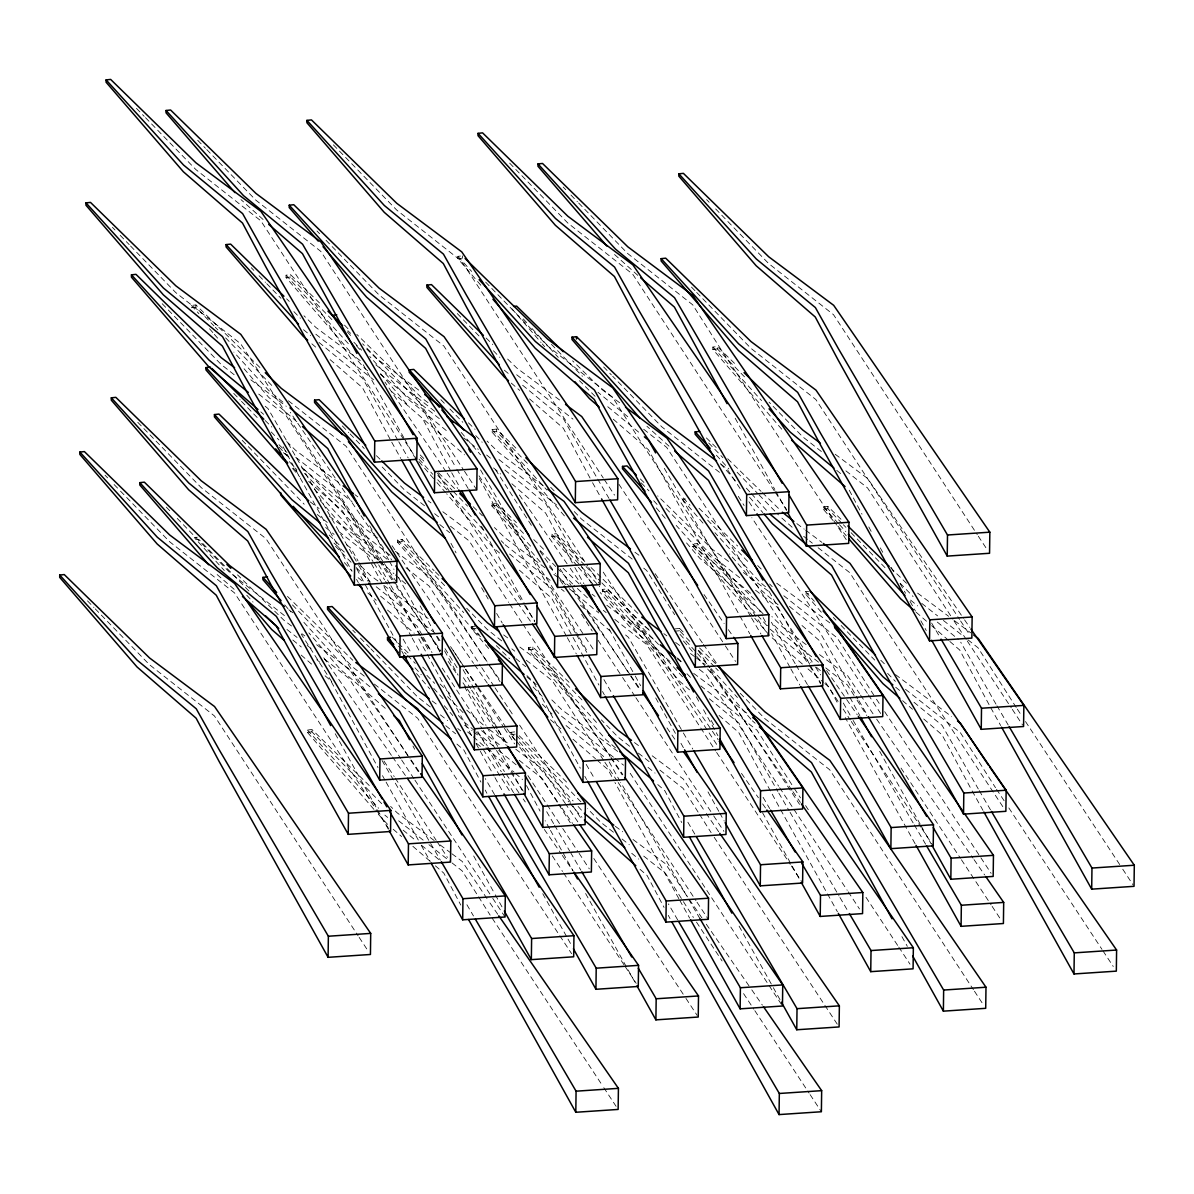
<?xml version="1.0" encoding="UTF-8"?>
<svg xmlns="http://www.w3.org/2000/svg" width="1194" height="1194" viewBox="0 0 1194 1194"><rect width="100%" height="100%" fill="white"/><g stroke="black" fill="none" stroke-linecap="round" stroke-linejoin="round"><path stroke-width="0.75" stroke-dasharray="5 3.75" d="M259.934 367.498L195.935 304.948L191.413 305.425L191.383 307.753L195.906 307.261L213.995 325.902M195.906 307.261L195.935 304.948M367.603 370.752L363.394 367.095L286.038 277.501L286.067 275.187L290.605 274.695L319.932 303.366M331.902 319.604L290.575 277.023L290.605 274.695M373.871 809.323L307.41 732.325L307.44 730.012L311.962 729.519L371.946 788.159M381.692 803.696L311.933 731.847L311.962 729.519M480.51 636.656L474.884 631.775L397.542 542.18L397.572 539.867L402.094 539.375L434.094 570.657M444.69 585.612L402.065 541.703L402.094 539.375M480.839 285.262L457.884 258.665L457.914 256.337L460.929 256.023M462.436 255.859L462.406 258.173L457.884 258.665M488.644 648.491L471.734 628.895L471.764 626.581L476.287 626.089M564.404 515.883L491.898 431.9L491.928 429.571L496.45 429.094L517.778 449.929M540.21 561.911L491.868 505.913L491.898 503.584L496.42 503.107L516.42 522.644M527.42 463.347L496.42 431.407L496.45 429.094M523.509 533.375L496.391 505.42L496.42 503.107M515.495 740.235L510.659 734.638L510.689 732.325L515.211 731.832M615.552 747.951L605.701 739.414L528.36 649.82L528.39 647.506L532.912 647.029L571.568 684.804M581.971 699.908L532.882 649.342L532.912 647.029M577.209 565.896L551.822 536.494L551.852 534.181L556.374 533.688L585.702 562.359M584.776 565.284L556.344 536.016L556.374 533.688M689.535 689.848L679.684 681.311L602.343 591.717L602.373 589.403L606.895 588.911L649.566 630.611M658.536 644.462L606.865 591.239L606.895 588.911M689.833 641.372L679.505 630.731L679.535 628.402L675.013 628.895M702.982 523.121L682.446 499.316L682.475 497.002L689.968 505.226M753.101 616.388L692.684 546.389L692.714 544.076L697.236 543.598L757.22 602.224M763.085 613.776L697.206 545.912L697.236 543.598M781.727 429.183L712.848 349.394L712.878 347.066L717.4 346.588L736.056 364.827M744.504 376.841L717.37 348.902L717.4 346.588M821.308 612.223L805.592 594.03L805.622 591.702L808.636 591.388M832.964 520.42L823.293 509.211L823.323 506.898L827.845 506.405L842.516 520.748M842.024 523.36L827.815 508.734L827.845 506.405M286.038 277.501L290.575 277.023M712.848 349.394L717.37 348.902M491.898 431.9L496.42 431.407M197.338 537.225L194.323 537.554L224.293 570.493M491.868 505.913L496.391 505.42M195.801 539.718L198.816 539.389L249.203 591.284M682.446 499.316L685.46 498.988M397.542 542.18L402.065 541.703M551.822 536.494L556.344 536.016M823.293 509.211L827.815 508.734M692.684 546.389L697.206 545.912M602.343 591.717L606.865 591.239M471.734 628.895L476.257 628.417M805.592 594.03L808.607 593.702M674.983 631.208L679.505 630.731M528.36 649.82L532.882 649.342M307.41 732.325L311.933 731.847M510.659 734.638L515.181 734.161M835.203 454.257L867.695 478.54L963.513 618.358M917.604 593.119L948.603 616.298M954.513 620.716L970.752 632.85M720.922 464.227L726.833 468.645L741.877 491.197M796.831 523.614L804.219 529.136M805.696 530.24L821.935 542.389M619.626 402.736L601.895 389.498L572.568 360.827M559.598 400.005L516.763 367.991L507.435 358.872M776.742 583.209L829.905 622.955M895.47 674.61L951.588 716.564M728.594 561.464L712.355 549.315L657.7 495.898M743.355 572.493L769.936 592.358M806.174 644.641L782.548 626.984L771.891 616.567M819.472 654.581L847.531 675.55L859.561 693.595M418.736 390.11L375.916 358.096L365.245 347.663M634.924 552.225L639.357 555.523M543.374 485.913L499.062 452.81L487.077 441.079M428.019 402.647L422.109 398.244L356.797 334.395M360.26 360.618L315.947 327.499L303.963 315.783M663.849 633.641L666.804 635.85M675.655 642.476L680.087 645.79M690.431 653.521L694.863 656.819M696.341 657.924L705.191 664.551M592.075 594.224L595.03 596.433M606.836 605.268L646.715 635.074L718.191 739.758M693.699 673.401L748.339 714.251M544.986 567.762L505.122 537.957L494.45 527.539M553.852 574.389L558.27 577.702M559.747 578.806L570.09 586.523M428.034 500.704L430.989 502.913M442.81 511.748L469.391 531.614L516.509 601.194M250.83 379.826L286.276 406.318M338.648 482.51L295.828 450.496L285.157 440.064M354.887 494.644L357.842 496.853M377.543 538.001L364.26 528.061L301.604 466.824M395.274 551.24L429.228 576.627L490.122 666.058M503.659 634.909L508.092 638.223M519.897 647.058L552.389 671.341L610.104 756.19M634.477 742.564L640.372 746.966M652.193 755.802L683.207 778.981L705.266 812.054M310.201 501.883L319.067 508.51M329.395 516.241L369.274 546.046L378.304 559.568M617.716 751.429L561.598 709.49L549.613 697.759M377.901 580.985L370.513 575.463L359.857 565.046M383.811 585.403L428.109 618.507M483.286 724.937L466.705 710.087M489.182 729.355L509.868 744.802M515.763 749.22L542.345 769.085L565.404 803.666M615.298 826.263L622.671 831.785M633.014 839.516L665.506 863.799L687.565 896.873M432.183 700.968L438.079 705.385M464.66 725.251L472.048 730.773M473.525 731.877L482.391 738.504L487.406 746.011M288.739 609.716L294.634 614.134M291.545 625.984L284.172 620.462L237.502 574.851M301.888 633.716L304.843 635.909M316.649 644.745L349.141 669.028L410.035 758.459M434.198 840.516L397.274 812.92L390.617 806.398M440.108 844.934L450.437 852.65M451.914 853.755L462.257 861.486L487.316 899.067M821.382 451.526L802.622 436.72L769.04 402.124M845.919 470.869L867.56 487.943L952.931 619.238M921.738 603.373L937.603 615.895M943.379 620.447L962.14 635.238M967.916 639.79L978.02 647.76L1016.303 707.564M792.144 527.226L779.757 516.211M803.681 536.33L808.01 539.748M809.457 540.882L812.338 543.166M818.114 547.718L849.859 572.747L877.903 617.014L1002.811 806.651M719.489 472.346L661.774 426.825L612.686 376.259M627.79 416.721L597.94 392.244M643.656 429.243L666.745 447.452L808.428 664.252M516.674 374.737L572.956 419.124M905.485 689.326L960.319 732.579L995.527 787.712M783.771 595.761L837.158 637.865L875.441 697.669M739.683 577.687L712.266 556.061L665.759 508.166M755.548 590.209L777.204 607.268L814.457 665.521M818.532 662.177L782.458 633.73L772.13 623.089M825.755 667.879L847.397 684.938L856.098 698.684M632.178 559.061L581.672 519.226L572.642 509.913M643.73 568.165L646.611 570.448L674.655 614.701M498.973 459.556L556.702 505.077M375.826 364.842L436.437 412.646M439.332 418.646L422.019 404.99L362.603 343.782M463.869 437.989L478.301 449.362M315.858 334.245L373.588 379.782M648.82 629.522L641.611 623.835L601.567 582.582M699.326 669.356L706.549 675.043L778.607 786.145M700.788 685.878L757.071 730.265L793.309 786.965M587.418 597.791L573.896 585.254M603.298 610.313L606.179 612.597M614.835 619.417L646.581 644.462L715.579 750.892M505.017 544.703L551.195 581.12M561.299 589.09L564.195 591.373M424.527 505.734L404.318 489.794L379.782 464.511M434.631 513.689L438.959 517.106M450.496 526.211L469.257 541.016L508.569 602.373M288.381 400.781L346.111 446.302L487.779 663.103M234.188 374.737L221.203 364.498L161.787 303.291M258.725 394.08L286.142 415.706L379.707 559.449M295.739 457.242L352.006 501.629M501.749 640.894L487.331 629.522L466.66 608.224M511.853 648.864L514.748 651.148M526.285 660.252L552.255 680.729L603.851 760.742M390.139 555.3L364.17 534.808L303.455 472.272M406.02 567.807L429.109 586.03L480.704 666.028M629.686 746.265L618.134 737.161L601.343 719.863M638.342 753.101L651.327 763.339M659.983 770.16L683.072 788.368L698.55 812.801M317.201 514.465L327.29 522.435M338.842 531.539L369.14 555.434L373.021 561.538M613.462 757.205L561.508 716.236L555.061 709.579M614.91 758.339L623.567 765.175M376.2 586.761L435.362 633.417M613.432 832.218L600.433 821.979L587.523 808.666M622.089 839.039L629.298 844.74M643.73 856.113L665.371 873.187L693.415 917.44M481.615 730.683L501.808 746.608M519.136 760.265L542.225 778.473L557.688 802.89M430.303 706.923L417.318 696.669L370.812 648.775M440.407 714.878L447.631 720.579M457.735 728.534L460.615 730.818M476.481 743.34L482.257 747.892M364.274 676.132L352.723 667.028L292.023 604.477M374.379 684.087L417.661 718.236L445.72 762.488L571.627 953.693M284.411 615.567L229.576 572.314L175.324 516.435M286.963 629.492L297.067 637.447M307.171 645.417L312.932 649.969M324.484 659.073L349.021 678.416L400.602 758.429M398.632 820.8L423.169 840.143M428.944 844.695L450.586 861.769M452.033 862.904L462.123 870.874L477.6 895.291M836.725 470.376L842.352 475.003M910.589 600.104L917.619 605.895M937.32 622.089L958.439 639.447M595.09 396.318L579.478 380.707M607.761 406.736L638.73 432.198M895.694 687.237L901.321 691.863M913.992 702.281L942.141 725.43L978.274 788.936M504.331 370.185L509.957 374.826M522.629 385.244L563.449 418.796L596.761 477.496M765.503 586.732L759.877 582.105L714.937 532.688M789.428 606.403L818.994 630.716L857.949 699.057M750.578 593.179L699.908 551.509L676.192 525.435M770.115 629.178L810.935 662.745M816.562 667.371L820.785 670.849M486.63 455.004L492.256 459.63M504.928 470.048L545.748 503.614L579.06 562.314M380.364 374.185L422.601 408.9L455.899 467.6M446.272 430.527L409.676 400.438L369.722 356.513M303.515 329.708L310.559 335.499M319.007 342.439L362.633 378.319L397.826 440.228M629.268 619.283L655.999 641.282M677.117 658.64L682.744 663.267M682.595 676.819L599.298 586.344M709.34 698.803L738.892 723.116L777.846 791.458M569.299 588.702L598.851 613M625.596 634.999L628.417 637.312L682.431 731.355M509.569 554.046L551.792 588.761L578.508 636.223M439.825 524.599L449.675 532.703M282.888 402.109L268.814 390.542L233.86 352.111M265.158 406.244L267.978 408.557L357.752 563.687M283.381 452.69L289.008 457.317M301.679 467.735L342.499 501.301L377.692 563.21M515.793 658.536L525.644 666.64M648.014 767.339L655.058 773.115M387.005 559.195L351.827 530.27L313.127 487.704M325.649 527.449L334.081 534.39M346.753 544.807L350.976 548.285L358.036 560.896M551.986 713.997L541.673 703.445M566.06 725.579L605.462 757.981M358.081 577.657L363.707 582.299M380.602 596.179L417.199 626.268L422.497 635.73M631.73 853.307L638.76 859.098M474.794 730.818L464.944 722.713L456.198 713.102M476.197 731.982L493.092 745.862M498.719 750.489L517.017 765.533M445.795 725.698L455.645 733.788M369.946 686.774L340.38 662.476L301.679 619.925M292.843 640.029L301.291 646.969M316.768 659.7L319.589 662.013M384.841 815.114L387.662 817.427M403.139 830.158L415.81 840.576M421.437 845.203L442.556 862.575M637.82 275.366L612.91 253.053M916.111 612.223L930.186 624.417M931.589 625.641L948.469 640.283M949.872 641.491L959.722 650.029L989.856 706.117M669.028 446.153L646.924 426.288M613.283 419.228L648.446 449.72L738.967 614.328M902.634 700.699L912.485 709.236M923.738 718.997L942.021 734.847L971.259 789.309M778.07 604.761L759.787 588.911L729.579 553.912M801.98 625.507L818.86 640.133L859.814 715.654M511.271 383.095L519.718 390.408M529.569 398.945L563.314 428.228L591.657 481.063M802.383 664.043L770.026 635.984L754.309 617.791M808.01 668.924L823.472 682.341M824.89 683.55L829.099 687.222L838.442 704.788M263.083 219.487L240.979 199.607M493.57 467.899L500.614 474.003M511.868 483.764L545.613 513.032L573.956 565.881M391.528 391.498L464.436 454.81M752.324 720.803L755.145 723.236M311.873 343.827L317.5 348.708M330.156 359.678L362.498 387.737L390.841 440.571M669.968 661.461L629.178 626.089L600.164 592.493M719.072 715.46L738.773 732.534L779.727 808.054M580.463 605.254L610 630.88M499.614 553.061L492.585 546.956L446.66 493.764M519.315 570.135L551.673 598.194L598.925 685.043M296.858 421.736L268.725 397.348L243.352 367.946M260.814 411.885L263.62 414.318M293.142 468.033L298.769 472.914M308.619 481.451L342.38 510.733L411.258 636.462M657.745 784.548L664.774 790.652L681.759 822.591M526.927 676.908L533.972 682.998L580.329 768.235M378.453 560.24L351.737 537.061L319.096 499.271M379.871 561.464L393.93 573.657M395.333 574.881L408.005 585.851M550.479 719.713L561.732 729.474M572.986 739.22L595.493 758.742M596.896 759.966L608.149 769.727L614.104 780.906M333.977 543.076L345.23 552.822M367.842 593L376.274 600.328M387.528 610.074L414.258 633.253M640.044 869.366L647.073 875.456L664.058 907.395M467.66 731.967L471.884 735.623M473.287 736.832L484.54 746.593M485.943 747.817L514.077 772.205M515.48 773.428L522.524 779.533M456.929 744.056L463.959 750.16L480.943 782.1M385.304 708.311L340.29 669.282L308.873 632.88M217.144 574.568L236.83 591.642M301.172 655.088L313.843 666.058M325.096 675.819L330.723 680.699L377.976 767.548M387.572 824.367L375.08 810.726M393.199 829.233L401.632 836.561M412.885 846.322L429.765 860.949M435.392 865.829L443.825 873.157L460.809 905.097M890.5 567.657L906.5 583.284M706.37 437.914L717.027 448.332M727.698 458.765L761.026 491.331M762.354 492.644L781.01 510.883M880.799 660.282L886.127 665.491M698.997 508.241L737.653 546.031M757.653 565.568L761.653 569.478M640.357 478.958L644.357 482.869M486.107 338.021L492.779 344.544M679.535 628.402L684.863 633.611M699.535 647.954L715.534 663.58M468.406 422.84L475.078 429.347M591.045 567.568L601.701 578M603.045 579.299L640.357 615.791M347.917 330.738L350.588 333.335M677.55 657.969L681.55 661.879M533.748 539.584L544.404 550.016M563.075 568.254L579.075 583.896M286.62 298.843L289.291 301.44M423.795 458.481L419.795 454.571L419.766 456.884L426.228 463.541M438.467 472.809L455.795 489.749M473.123 506.689L482.451 515.808M376.408 455.69L380.408 459.6M435.422 571.956L439.422 575.866M496.286 645.641L509.614 658.67M526.942 675.61L536.27 684.729M265.158 420.527L271.829 427.034M278.948 444.675L286.948 452.481M329.201 535.076L339.857 545.494M519.211 735.743L567.195 782.652M392.05 637.118L409.393 654.058M422.721 667.088L428.049 672.312M440.049 684.028L450.705 694.46M287.5 596.433L352.812 660.282M706.609 199.622L709.191 202.293M715.654 208.935L768.608 263.501L833.546 314.709L977.274 534.613M691.49 287.097L695.371 291.097M696.654 292.426L750.907 348.305L815.845 399.527L959.573 619.432M563.165 187.07L565.747 189.727M570.926 195.055L577.374 201.711M578.672 203.04L627.76 253.591L692.699 304.813L720.743 349.066L846.665 540.27M509.659 163.13L567.792 223.009L632.73 274.217L774.413 491.018M843.322 524.703L845.904 527.36M851.068 532.673L885.948 568.613M900.157 583.239L913.082 596.552M708.714 443.034L722.922 457.675M737.131 472.302L757.802 493.6M759.086 494.928L778.473 514.883M603.642 366.946L611.388 374.931M833.367 617.492L835.949 620.149M841.128 625.477L874.709 660.073M887.62 673.371L895.381 681.356M551.434 344.35L582.433 376.274M485.659 282.127L547.658 345.991L612.597 397.214L640.641 441.467L768.608 635.775M707.639 520.121L747.683 561.374M769.637 583.985L772.219 586.657M333.38 144.847L396.677 210.04L461.615 261.262L603.298 478.063M641.208 482.883L648.969 490.868M457.257 313.529L479.212 336.156M493.435 350.782L499.883 357.439M316.977 230.994L319.559 233.651M326.022 240.307L378.976 294.858L443.914 346.066L587.642 565.986M550.673 487.286L554.553 491.286M698.878 650.685L714.385 666.655M715.669 667.983L718.251 670.64M740.22 693.266L764.757 718.549L829.696 769.757L973.423 989.662M197.697 140.265L205.443 148.25M206.741 149.578L255.829 200.144L320.768 251.367L463.466 469.72M440.855 399.677L444.72 403.662M449.899 408.99L462.809 422.288M475.734 435.601L482.182 442.258M586.06 566.613L600.269 581.254M686.968 673.729L692.132 679.058M136.444 108.355L144.19 116.34M145.489 117.669L195.861 169.563L260.799 220.771L404.527 440.676M344.514 325.141L348.394 329.141M353.872 342.215L361.618 350.2M540.315 550.658L555.807 566.628M557.105 567.956L572.598 583.926M251.277 267.725L253.859 270.381M259.023 275.71L265.486 282.351M266.769 283.694L280.993 298.321M293.903 311.634L300.366 318.291M437.855 475.511L452.063 490.152M453.347 491.48L467.57 506.122M501.152 540.718L503.734 543.374M342.32 425.93L348.767 432.586M350.066 433.915L364.274 448.541M215.293 327.231L217.875 329.887M225.621 337.872L273.411 387.11M112.43 227.353L115.012 230.009M120.191 235.337L129.236 244.651M130.519 245.979L175.727 292.545L240.666 343.768L383.378 562.12M533.091 686.968L542.136 696.281M233.725 393.378L240.188 400.02M241.472 401.363L258.277 418.661M271.187 431.959L278.933 439.944M278.918 446.989L289.247 457.63M242.203 440.347L304.201 504.226M335.559 546.285L351.051 562.255M356.215 567.568L370.424 582.209M516.48 735.489L581.06 802.01M398.483 646.103L406.244 654.088M407.527 655.416L415.273 663.401M426.9 675.371L434.661 683.356M447.571 696.654L463.078 712.624M352.737 630.148L355.319 632.805M360.484 638.133L369.528 647.447M137.773 422.288L201.07 487.48L266.008 538.703L409.736 758.608M166.279 507.107L170.16 511.107M105.027 475.197L107.609 477.854M114.072 484.51L119.236 489.824M120.519 491.167L169.608 541.718L234.546 592.94L375.214 808.189M87.475 600.851L93.938 607.492M95.221 608.836L149.489 664.715L214.413 715.922L358.14 935.842M712.878 347.066L761.563 400.602M823.323 506.898L838.307 523.36M839.561 524.733L845.8 531.599M716.4 455.212L728.877 468.943M746.354 488.167L750.101 492.286M751.354 493.659L767.578 511.495M805.622 591.702L814.368 601.313M523.3 318.932L527.047 323.052M532.031 328.544L558.255 357.379M457.914 256.337L471.645 271.441M653.715 500.719L658.715 506.211M692.714 544.076L756.384 614.089M757.638 615.462L767.623 626.432M679.998 634.372L696.236 652.222M697.475 653.596L709.967 667.327M711.221 668.7L737.429 697.52M491.928 429.571L546.852 489.973M551.852 534.181L580.568 565.747M581.821 567.12L598.045 584.97M347.245 331.798L352.245 337.29M286.067 275.187L349.752 345.2M491.898 503.584L533.091 548.882M549.33 566.732L555.568 573.598M556.822 574.971L565.553 584.582M419.019 459.168L432.75 474.272M437.75 479.764L448.989 492.122M450.228 493.48L483.943 530.554M528.39 647.506L597.06 723.012M191.413 305.425L198.905 313.664M397.572 539.867L463.735 612.612M471.764 626.581L479.257 634.82M289.396 461.63L296.888 469.869M510.689 732.325L514.435 736.429M519.42 741.922L573.105 800.95M578.105 806.443L583.105 811.935M344.35 562.568L351.842 570.807M415.005 667.804L421.243 674.67M433.721 688.401L443.72 699.385M246.755 595.209L253.009 602.074M307.44 730.012L378.602 808.248M837.8 526.017L846.262 535.808M720.519 463.6L736.235 481.794M749.534 497.197L762.817 512.599M512.032 308.903L541.031 342.499M542.24 343.902L544.658 346.693M656.312 507.928L667.192 520.524M686.535 542.927L699.818 558.314L758.906 609.552L762.294 615.94M683.446 641.014L695.52 655.013M696.729 656.401L706.4 667.61M707.609 668.998L751.116 719.4M578.418 567.299L592.911 584.09M461.168 432.407L480.495 454.81M356.409 345.648L361.245 351.245M380.573 373.647L409.587 407.244M418.87 461.571L435.795 481.167M436.989 482.57L445.452 492.376M209.517 328.753L213.144 332.947M214.353 334.35L217.965 338.544M292.515 468.466L299.769 476.869M516.703 741.638L568.657 801.831M569.866 803.234L581.956 817.233M416.512 673.52L429.795 688.923M444.302 705.729L452.765 715.519M284.694 604.88L290.739 611.88M964.573 619.895L969.856 627.522M876.665 719.176L972.991 858.128M974.05 859.65L984.632 874.918M826.576 670.521L845.621 697.997M846.68 699.535L857.262 714.803M704.027 594.552L724.146 623.567M728.37 629.671L732.609 635.775M702.341 642.85L654.76 573.075M703.4 644.372L717.161 664.222M791.906 790.204L708.684 668.67M792.965 791.726L800.383 802.428M741.474 773.354L758.414 797.786M762.638 803.89L765.817 808.472M519.39 495.003L569.15 566.777M570.21 568.299L580.791 583.567M629.925 674.431L572.09 589.538M630.984 675.953L640.506 689.699M666.968 727.877L676.491 741.623M539.882 551.061L554.703 572.433M560.001 580.075L563.18 584.657M718.684 831.77L706.266 813.562M446.049 471.615L384.946 382.08M447.108 473.137L457.69 488.406M517.569 602.716L531.33 622.567M611.164 757.712L622.805 774.518M702.042 918.096L688.565 898.366M706.281 924.216L750.742 988.348M751.802 989.871L762.384 1005.139M491.182 667.58L499.644 679.804M392.05 545.733L473.555 663.312M474.615 664.834L487.316 683.162M577.836 821.86L566.419 805.159M359.857 514.077L290.276 412.333M360.916 515.599L391.617 559.882M465.69 669.177L477.331 685.968M478.391 687.505L505.913 727.206M506.972 728.728L515.435 740.952M519.674 747.056L560.956 806.607M562.016 808.129L572.598 823.397M429.109 633.939L393.333 582.12M430.168 635.477L440.75 650.745M448.153 661.431L457.69 675.177M462.973 682.804L466.153 687.386M467.212 688.908L494.734 728.624M495.794 730.146L506.375 745.414M518.927 792.801L505.45 773.07M523.166 798.905L525.285 801.965M544.33 829.457L561.27 853.889M562.329 855.411L572.911 870.68M411.094 759.981L419.557 772.205M323.768 657.76L391.513 755.474M392.572 757.011L406.333 776.861M497.734 914.261L488.316 900.574M748.892 501.719L754.906 510.733M860.561 695.102L873.59 714.639M450.541 646.581L463.571 666.118M379.304 561.076L392.333 580.612M488.406 747.519L504.45 771.563M978.304 536.181L987.513 550.165M960.603 620.984L969.812 634.969M1017.318 709.117L1020.392 713.788M1025.512 721.549L1121.748 867.665M1122.763 869.232L1133.002 884.769M953.961 620.805L966.244 639.447M967.274 641.014L1011.288 707.848M1012.318 709.4L1022.557 724.952M996.542 789.264L1004.736 801.696M1008.84 807.92L1101.987 949.379M1103.017 950.931L1113.256 966.468M775.443 492.585L786.697 509.674M876.471 699.221L880.56 705.445M884.65 711.654L979.871 856.217M980.886 857.77L991.124 873.321M867.366 693.281L751.847 517.718M868.396 694.848L880.679 713.49M901.037 768.07L960.409 858.217M961.439 859.77L991.124 904.858M992.154 906.41L1001.363 920.395M815.487 667.073L820.606 674.849M825.726 682.625L839.024 702.833M843.128 709.042L850.292 719.922M851.307 721.489L920.932 827.188M921.947 828.74L933.215 845.845M809.457 665.804L820.711 682.908M974.453 991.214L983.662 1005.214M618.88 484.197L724.325 644.312M725.34 645.864L735.579 661.401M604.328 479.615L614.552 495.152M794.323 788.518L800.473 797.846M805.592 805.607L809.681 811.83M865.993 897.321L897.724 945.514M898.754 947.066L910.007 964.17M698.206 650.446L709.475 667.55M710.49 669.103L799.562 804.338M779.637 787.697L792.95 807.905M793.965 809.457L847.203 890.291M848.233 891.843L859.486 908.947M603.224 572.12L717.878 746.22M716.609 752.444L790.309 864.366M791.338 865.919L801.577 881.471M588.672 567.538L598.91 583.075M531.39 525.33L493.734 466.884M560.046 568.851L571.314 585.956M572.329 587.508L629.656 674.55M630.686 676.102L639.894 690.102M598.015 640.178L621.552 675.923M622.581 677.491L634.865 696.132M635.88 697.699L712.669 814.278M713.684 815.83L723.922 831.367M479.048 475.854L584.493 635.969M585.508 637.521L593.702 649.954M714.191 837.293L839.084 1026.944M464.496 471.272L476.779 489.928M437.511 473.242L449.795 491.898M450.825 493.45L523.509 603.821M524.524 605.373L534.763 620.925M781.443 1004.452L628.387 770.503M405.557 442.243L416.81 459.332M509.584 603.925L521.868 622.581M522.897 624.134L609.91 756.25M610.94 757.817L622.193 774.906M604.88 762.294L617.164 780.951M618.179 782.503L695.983 900.649M697.012 902.201L708.281 919.29M696.49 922.111L722.086 960.976M743.578 993.617L753.817 1009.154M754.847 1010.706L809.099 1093.092M810.129 1094.644L821.382 1111.748M488.809 664.655L500.062 681.759M481.719 667.595L494.003 686.237M495.032 687.789L513.465 715.773M519.599 725.101L571.807 804.383M572.836 805.935L582.045 819.92M593.806 858.486L684.923 996.826M685.953 998.393L697.206 1015.482M453.213 650.64L464.466 667.744M465.496 669.297L476.749 686.401M477.779 687.953L503.375 726.818M504.39 728.37L514.629 743.907M463.406 677.685L470.585 688.565M471.6 690.117L497.197 728.982M498.226 730.534L507.435 744.519M527.912 775.607L561.687 826.905M562.717 828.457L578.075 851.785M579.09 853.337L589.329 868.874M384.393 563.672L395.662 580.777M380.737 561.001L426.795 630.954M427.825 632.507L440.108 651.163M420.736 635.447L385.587 581.374M421.766 636.999L432.004 652.536M442.243 668.088L482.167 728.713M483.182 730.265L495.465 748.922M496.495 750.474L524.136 792.443M552.285 855.874L562.523 871.426M563.538 872.978L623.94 964.692M624.969 966.244L636.223 983.349M410.766 760.16L418.945 772.608M401.632 759.981L413.915 778.637M414.945 780.189L491.719 896.784M492.749 898.336L505.032 916.992M492.226 918.246L602.791 1086.122M603.806 1087.674L616.089 1106.331M331.768 681.774L301.276 634.208M383.975 761.056L394.214 776.593M395.244 778.145L436.198 840.322M437.213 841.874L447.452 857.426M376.229 809.741L388.513 828.397M359.17 937.394L368.379 951.379M738.31 496.361L744.116 505.51M857.068 700.206L866.74 715.475M581.568 614.238L592.209 631.029M699.52 814.323L711.117 832.636M558.658 804.428L570.269 822.741M437.303 636.477L440.198 641.059M445.034 648.685L458.571 670.058M373.976 563.061L384.617 579.851M483.227 749.414L510.301 792.144M478.57 896.828L490.167 915.141M995.975 704.132L960.722 642.193M996.915 705.744L1008.214 725.027M931.633 623.059L940.111 637.521M979.214 790.547L990.513 809.831M858.889 700.654L867.351 715.131M853.128 720.415L913.35 823.278M914.291 824.89L925.589 844.173M795.159 663.64L771.384 622.208M796.099 665.252L807.398 684.535M750.578 616.313L663.595 467.123M751.519 617.925L760.936 633.999M597.701 479.107L608.985 498.391M778.786 793.055L789.144 810.741M790.085 812.353L839.024 895.918M839.964 897.53L848.427 911.992M763.085 797.308L769.682 808.562M683.371 732.967L692.774 749.041M580 563.911L591.284 583.209M687.863 822.248L695.386 835.099M579.448 637.82L587.926 652.282M603.925 679.61L612.388 694.072M575.508 633.104L479.391 467.973M576.448 634.701L586.791 652.387M456.839 469.212L468.138 488.495M699.938 918.634L620.641 782.383M398.766 441.84L408.169 457.899M677.685 919.917L668.401 903.903M586.224 764.414L594.687 778.891M481.57 587.732L488.167 598.985M496.629 613.447L502.271 623.089M553.598 823.591L545.24 809.189M554.538 825.203L569.598 850.919M570.538 852.531L580.881 870.202M463.063 669.715L507.301 745.25M477.794 731.579L486.271 746.041M487.212 747.653L501.331 771.757M502.271 773.369L513.554 792.652M378.632 564.822L389.931 584.105M390.871 585.717L420.034 635.536M420.975 637.148L429.452 651.611M494.57 794.607L485.286 778.607M403.109 639.118L411.572 653.581M358.693 565.299L368.095 581.359M466.914 904.739L473.496 915.992M382.035 760.503L440.377 860.143M843.352 703.042L850.426 715.654M609.164 761.876L619.761 780.801M423.377 637.312L431.332 651.521M358.916 562.478L369.513 581.418M990.751 707.729L1000.676 725.549M880.306 547.912L883.008 552.762M891.127 567.344L894.724 573.821M900.127 583.553L905.545 593.269M910.052 601.358L915.455 611.089M920.858 620.805L926.275 630.522M972.155 790.921L982.975 810.368M735.176 418.243L774.831 489.51M775.727 491.137L786.548 510.569M879.65 751.295L920.201 824.188M921.096 825.8L931.007 843.621M915.111 843.725L845.233 717.564M769.19 591.463L809.741 664.357M810.651 665.983L820.562 683.804M789.935 667.252L771.637 633.507M790.846 668.864L799.861 685.058M739.877 615.955L749.787 633.775M901.918 936.633L907.336 946.349M780.622 809.681L826.591 892.291M827.487 893.903L837.397 911.723M592.552 482.689L600.672 497.256M711.176 720.445L714.788 726.922M762.548 812.771L791.383 864.605M792.279 866.232L800.398 880.799M696.311 696.833L699.908 703.311M703.52 709.788L717.937 735.698M655.73 697.953L659.327 704.43M660.222 706.042L676.446 735.206M680.953 743.31L683.655 748.16M707.997 791.906L718.803 811.338M719.713 812.965L724.221 821.054M574.851 567.493L583.866 583.687M609.104 629.044L634.342 674.401M635.238 676.028L640.641 685.744M739.071 926.096L772.428 986.035M773.324 987.647L780.533 1000.617M602.537 691.535L604.328 694.774M566.389 636.044L478.854 477.63M567.299 637.656L576.299 653.849M450.81 471.167L422.467 418.333M451.705 472.779L459.809 487.361M481.451 526.241L524.703 604M525.599 605.612L534.613 621.805M678.849 898.694L614.955 782.503M679.744 900.306L689.669 918.126M363.245 364.782L403.796 437.676M404.706 439.302L414.616 457.123M584.836 776.339L586.627 779.578M391.736 442.198L400.751 458.392M549.553 828.726L545.151 820.681M550.464 830.352L572.986 870.844M585.612 893.53L636.074 984.229M436.452 636.268L440.049 642.76M444.556 650.849L458.078 675.147M464.376 686.49L486.003 725.37M486.913 726.982L497.719 746.429M498.629 748.041L522.062 790.159M369.662 525.703L388.587 559.732M389.483 561.344L393.99 569.448M398.498 577.538L428.243 630.999M429.139 632.626L439.959 652.058M471.54 735.504L417.915 637.298M476.048 743.608L494.077 776.01M494.973 777.622L503.092 792.204M412.169 638.074L420.273 652.655M542.763 893.709L567.105 937.454M568.001 939.066L571.613 945.544M397.214 642.939L364.439 583.254M401.721 651.043L403.512 654.282M291.679 462.72L352.051 571.254M356.558 579.359L358.364 582.597M473.675 855.964L494.391 893.216M495.301 894.828L503.405 909.41M382.483 775.652L385.184 780.518M386.095 782.13L420.333 843.68M421.243 845.307L430.243 861.501M335.201 733.713L376.647 808.219M377.543 809.845L388.363 829.278M849.262 490.212L862.008 514.166M868.799 526.942L872.202 533.33M763.145 617.537L767.399 625.522M668.312 915.38L670.013 918.574M450.959 543.285L456.063 552.867M526.479 785.548L540.061 811.099M420.154 605.865L433.735 631.417M485.197 790.085L486.898 793.279M356.797 568.881L363.588 581.657M283.127 446.735L290.769 461.108M412.96 746.056L414.661 749.25"/><path stroke-width="1.5" d="M59.73 575.06L59.7 577.374L137.041 666.968L196.129 718.206L219.054 761.324L328.096 957.319L370.438 954.484L370.707 933.395L214.547 706.535L149.578 657.969L64.252 574.568L59.73 575.06L137.131 660.163L196.249 708.773L219.203 749.787L328.365 936.23L328.096 957.319M79.864 452.063L79.834 454.392L157.175 543.986L216.248 595.209L239.188 638.327L348.23 834.337L390.557 831.502L390.841 810.398L234.681 583.553L169.697 534.972L84.386 451.586L79.864 452.063L157.265 537.181L216.383 585.791L239.337 626.805L348.499 813.233L348.23 834.337M85.983 202.89L85.953 205.219L163.294 294.799L222.368 346.036L245.307 389.154L354.349 585.15L396.677 582.329L396.96 561.225L240.8 334.365L175.816 285.799L90.505 202.413L85.983 202.89L163.384 288.008L222.502 336.604L245.457 377.632L354.618 564.061L354.349 585.15M106.117 79.908L106.087 82.222L183.428 171.817L242.501 223.039L265.441 266.158L374.483 462.168L416.81 459.332L417.094 438.243L260.934 211.383L195.95 162.817L110.639 79.416L106.117 79.908L183.518 165.011L242.636 213.622L265.59 254.635L374.752 441.064L374.483 462.168M111.326 397.826L111.296 400.154L188.637 489.749L247.71 540.972L270.65 584.09L379.692 780.1L422.019 777.264L422.303 756.16L266.143 529.315L201.159 480.734L115.848 397.348L111.326 397.826L188.727 482.943L247.845 531.554L270.799 572.568L379.961 758.996L379.692 780.1M234.591 367.677L221.293 357.752L135.982 274.351L131.459 274.844L131.43 277.157L208.771 366.752L257.994 409.438M284.306 606.403L229.666 565.568L144.355 482.167L139.817 482.66L139.788 484.973L208.681 564.777M415.512 458.735L434.437 492.749L476.779 489.928L477.048 468.824L320.887 241.964L255.919 193.398L170.593 110.012L166.07 110.49L166.041 112.818L234.934 192.607M210.502 367.095L205.98 367.588L205.95 369.901L283.291 459.496L287.515 463.153M308.724 500.779L218.98 414.079L214.457 414.572L214.427 416.885L291.769 506.48L328.35 538.196M283.963 296.231L230.636 244.113L226.114 244.591L226.084 246.919L303.425 336.514L307.649 340.171M267.501 576.881L262.978 577.374L262.949 579.687L281.083 600.686M280.68 492.555L280.65 494.868L350.738 576.06M323.037 246.725L366.543 297.112L425.616 348.349L448.556 391.468L557.598 587.463L599.925 584.627L600.209 563.538L444.049 336.678L379.065 288.112L293.754 204.711L289.232 205.204L289.202 207.517L318.201 241.113M306.933 120.385L306.903 122.713L384.244 212.308L443.317 263.531L466.257 306.649L575.299 502.659L617.626 499.823L617.91 478.719L461.75 251.874L396.766 203.293L311.455 119.907L306.933 120.385L384.334 205.502L443.452 254.113L466.406 295.127L575.568 481.555L575.299 502.659M365.752 445.258L319.096 399.662L314.574 400.139L314.544 402.468L342.335 434.661M429.228 698.759L417.407 689.923L332.096 606.537L327.574 607.015L327.544 609.343L404.885 698.938L451.302 739.176M390.542 637.283L387.528 637.611L387.498 639.924L398.378 652.536M395.856 565.986L442.422 633.178L442.153 654.267L399.826 657.103L400.094 636.014L369.036 582.971M464.406 418.93L413.751 369.409L409.229 369.901L409.199 372.215L439.407 407.214M407.393 778.384L450.795 840.994L450.526 862.083L408.184 864.919L408.467 843.83L389.647 811.681M483.436 335.41L431.452 284.605L426.93 285.082L426.9 287.411L504.241 376.991L508.465 380.647M434.437 492.749L434.72 471.66L415.9 439.511M265.262 372.707L281.262 388.334L346.23 436.914L502.39 663.76L502.122 684.863L459.78 687.699L460.048 666.595L442.168 636.059M420.616 773.727L505.301 895.888L505.032 916.992L462.69 919.813L462.959 898.724L441.317 861.755M478.048 133.355L478.018 135.668L555.359 225.263L614.432 276.501L637.372 319.619L746.414 515.614L788.741 512.778L789.025 491.689L632.865 264.829L567.881 216.263L482.57 132.862L478.048 133.355L555.449 218.457L614.567 267.068L637.521 308.097L746.683 494.525L746.414 515.614M488.376 684.684L516.957 725.922L516.689 747.011L474.346 749.847L474.615 728.758L431.332 654.819M507.435 746.937L525.435 772.906L525.151 793.995L482.824 796.831L483.092 775.727L413.452 656.804M458.75 489.928L537.091 602.925L536.807 624.029L494.48 626.865L494.749 605.761L409.109 459.511M787.443 512.196L806.368 546.21L848.71 543.374L848.979 522.271L692.818 295.425L627.85 246.845L542.524 163.459L538.001 163.936L537.972 166.264L606.865 246.054M355.767 662.476L417.796 708.848L573.956 935.708L573.672 956.797L531.345 959.633L531.614 938.529L422.452 752.101L399.497 711.087L378.379 693.729M501.764 682.864L585.388 803.487L585.12 824.591L542.792 827.412L543.061 806.323L525.181 775.787M573.657 824.935L591.657 850.889L591.373 871.993L549.046 874.814L549.315 853.725L514.495 794.249M564.24 586.179L597.045 633.521L596.776 654.611L554.434 657.446L554.717 636.357L536.837 605.821M557.598 587.463L557.867 566.374L448.705 379.931L425.751 338.917L366.633 290.306L289.232 205.204M716.504 460.929L661.864 420.079L576.538 336.693L572.016 337.171L571.986 339.499L639.671 417.885M576.508 339.006L576.538 336.693M498.793 915.798L618.417 1088.346L618.134 1109.435L575.807 1112.271L576.075 1091.182L475.391 919.216M532.39 624.104L625.537 758.474L625.268 779.578L582.941 782.398L583.209 761.309L503.211 624.701M573.971 872.202L638.551 965.349L638.268 986.453L595.94 989.289L596.209 968.185L495.51 796.219M581.851 585.09L643.238 673.67L642.969 694.759L600.642 697.594L600.91 676.491L588.672 655.596M636.372 475.048L627.029 465.929L622.507 466.406L622.477 468.735L651.476 502.331M661.163 258.65L661.133 260.979L738.474 350.558L797.547 401.796L820.487 444.914L929.529 640.909L971.856 638.089L972.14 616.985L815.98 390.125L750.996 341.559L665.685 258.173L661.163 258.65L738.564 343.768L797.682 392.363L820.636 433.392L929.798 619.82L929.529 640.909M579.956 824.92L698.505 995.945L698.236 1017.034L655.894 1019.87L656.178 998.781L638.297 968.244M624.925 777.563L708.549 898.201L708.281 919.29L665.939 922.126L666.207 901.022L596.567 782.1M678.864 173.846L678.834 176.16L756.175 265.755L815.248 316.977L838.188 360.095L947.23 556.106L989.557 553.27L989.841 532.181L833.681 305.321L768.697 256.755L683.386 173.354L678.864 173.846L756.265 258.949L815.383 307.559L838.337 348.573L947.499 535.002L947.23 556.106M547.807 489.227L564.046 501.376L720.206 728.236L719.922 749.325L677.595 752.16L677.864 731.056L592.224 584.806M683.908 752.31L726.25 813.383L725.982 834.487L683.64 837.307L683.908 816.218L613.328 695.684M699.699 431.392L695.177 431.885L695.147 434.198L714.475 456.601M733.668 637.312L737.907 643.417L737.623 664.521L695.296 667.342L695.565 646.252L609.925 500.002M465.108 258.471L547.747 339.245L612.731 387.826L768.891 614.671L768.608 635.775L726.28 638.611L726.549 617.507L617.388 431.079L594.433 390.065L535.315 341.454L479.137 279.68M622.149 754.742L626.581 758.056L782.742 984.916L782.458 1006.005L740.131 1008.84L740.399 987.751L699.938 918.634M718.221 665.745L802.905 787.906L802.622 809.01L760.294 811.83L760.563 790.741L651.402 604.313L628.447 563.284L573.553 518.151M766.876 810.01L802.875 861.919L802.592 883.023L760.265 885.858L760.533 864.754L693.714 750.653M625.522 407.154L666.879 438.064L823.039 664.924L822.756 686.013L780.428 688.848L780.697 667.744L761.876 635.611M763.444 1006.661L821.666 1090.659L821.382 1111.748L779.055 1114.584L779.324 1093.48L678.625 921.514M719.743 833.293L839.367 1005.841L839.084 1026.944L796.756 1029.765L797.025 1008.676L696.326 836.71M806.368 546.21L806.651 525.106L788.771 494.57M801.428 803.95L862.829 892.515L862.561 913.604L820.218 916.44L820.502 895.351L801.681 863.202M757.026 513.793L882.993 695.505L882.724 716.609L840.382 719.43L840.666 698.341L821.845 666.192M752.757 717.564L757.19 720.877L913.35 947.737L913.082 968.827L870.739 971.662L871.023 950.558L849.367 913.604M858.322 716.325L933.484 824.741L933.215 845.845L890.873 848.665L891.142 827.576L808.338 686.147M718.191 666.192L764.847 711.803L829.83 760.369L985.99 987.229L985.707 1008.318L943.379 1011.154L943.648 990.05L834.487 803.622L811.532 762.608L752.414 713.997L747.414 708.505M964.871 814.099L993.453 855.337L993.169 876.426L950.842 879.262L951.111 858.158L933.23 827.621M985.692 876.456L1003.691 902.41L1003.408 923.514L961.08 926.335L961.349 905.246L926.529 845.77M823.412 543.494L849.994 563.359L1006.154 790.219L1005.87 811.308L963.543 814.144L963.812 793.04L854.65 606.612L831.696 565.598L770.085 514.241M970.916 629.059L1023.855 705.4L1023.571 726.504L981.244 729.325L981.513 708.236L941.051 639.133M989.572 766.802L1116.599 950.036L1116.33 971.14L1073.988 973.961L1074.272 952.872L991.453 811.442M973.707 635.059L978.14 638.372L1134.3 865.232L1134.031 886.321L1091.689 889.157L1091.973 868.053L1009.154 726.624M336.798 314.843L332.275 315.335L338.514 322.186M513.569 306.425L516.584 306.097L563.24 351.708M374.752 441.064L417.094 438.243M434.72 471.66L477.048 468.824M575.568 481.555L617.91 478.719M746.683 494.525L789.025 491.689M806.651 525.106L848.979 522.271M354.618 564.061L396.96 561.225M947.499 535.002L989.841 532.181M557.867 566.374L600.209 563.538M494.749 605.761L537.091 602.925M400.094 636.014L442.422 633.178M726.549 617.507L768.891 614.671M554.717 636.357L597.045 633.521M929.798 619.82L972.14 616.985M695.565 646.252L737.907 643.417M460.048 666.595L502.39 663.76M600.91 676.491L643.238 673.67M780.697 667.744L823.039 664.924M840.666 698.341L882.993 695.505M474.615 728.758L516.957 725.922M981.513 708.236L1023.855 705.4M677.864 731.056L720.206 728.236M379.961 758.996L422.303 756.16M583.209 761.309L625.537 758.474M483.092 775.727L525.435 772.906M348.499 813.233L390.841 810.398M760.563 790.741L802.905 787.906M543.061 806.323L585.388 803.487M963.812 793.04L1006.154 790.219M683.908 816.218L726.25 813.383M408.467 843.83L450.795 840.994M891.142 827.576L933.484 824.741M549.315 853.725L591.657 850.889M760.533 864.754L802.875 861.919M951.111 858.158L993.453 855.337M462.959 898.724L505.301 895.888M1091.973 868.053L1134.3 865.232M666.207 901.022L708.549 898.201M820.502 895.351L862.829 892.515M328.365 936.23L370.707 933.395M961.349 905.246L1003.691 902.41M531.614 938.529L573.956 935.708M596.209 968.185L638.551 965.349M871.023 950.558L913.35 947.737M1074.272 952.872L1116.599 950.036M740.399 987.751L782.742 984.916M656.178 998.781L698.505 995.945M943.648 990.05L985.99 987.229M797.025 1008.676L839.367 1005.841M576.075 1091.182L618.417 1088.346M779.324 1093.48L821.666 1090.659M820.442 443.228L802.711 429.974L744.056 372.647M793.876 521.42L782.354 512.181M565.508 404.423L581.747 416.557L697.684 585.388M834.337 626.268L837.293 628.477L962.752 811.054M957.484 720.982L960.439 723.176L988.513 765.279M424.646 394.527L440.884 406.661L529.3 535.793M630.492 548.912L581.762 512.48L525.778 457.75M447.213 417.004L475.272 437.974M641.7 617.089L660.894 631.432M581.732 586.493L589.12 592.015M423.601 497.405L404.408 483.048L381.752 460.899M343.081 485.824L353.409 493.54M499.226 631.596L487.421 622.775L442.093 578.463M631.522 740.355L618.223 730.415L575.568 688.714M613.82 825.158L600.522 815.233L577.866 793.07M833.919 468.063L790.279 432.183L769.055 408.841M904.948 595.478L848.292 534.345M644.357 436.825L648.581 440.302L655.64 452.914M892.888 684.908L883.023 676.819L823.099 610.925M660.222 644.745L675.714 657.476M437.019 522.285L391.975 485.257L314.574 400.139M289.933 407.9L327.932 439.153L434.646 623.208M248.262 392.363L208.86 359.946L131.459 274.844M474.973 624.969L514.39 657.372M608.612 734.937L642.387 762.712M320.007 522.823L291.858 499.674L214.457 414.572M624.686 847.516L584.344 813.308M442.974 723.37L404.975 692.132L327.574 607.015M278.769 628.447L265.486 615.806M640.641 277.814L674.401 307.082L727.071 403.662M791.592 440.198L845.053 486.555M913.306 609.776L900.634 598.806L848.68 538.613M674.655 451.033L708.415 480.316L762.891 580.135M599.224 407.035L589.373 398.498L574.866 381.692M899.813 698.251L882.933 683.61L834.606 627.626M268.71 224.368L302.47 253.635L356.931 353.454M587.523 537.345L628.313 572.717L693.61 691.968M759.354 726.892L811.398 772.025L892.008 918.813M676.998 667.565L685.431 674.879M445.332 538.404L391.886 492.047L348.379 441.661M302.485 426.616L327.813 448.571L364.26 515.987M619.761 751.608L653.521 780.891M484.734 640.312L524.121 674.461M357.991 584.463L362.215 588.12M635.82 865.695L584.373 820.024M393.751 715.624L399.363 720.504L409.557 739.668M242.457 596.522L276.217 625.805L330.693 725.609M284.306 640.447L271.635 629.462L246.262 600.075M847.844 525.957L889.172 566.344M810.144 591.224L875.471 655.073M741.653 549.941L752.31 560.359M327.917 311.186L342.588 325.514M459.794 493.659L470.451 504.077M211.845 368.409L263.829 419.228M226.845 564.434L230.845 568.344M538.001 163.936L615.417 249.053L674.52 297.664L782.174 483.316M695.177 431.885L710.161 448.347M572.016 337.171L649.432 422.288L708.535 470.884L816.189 656.551M622.507 466.406L644.984 491.122M426.93 285.082L499.346 364.707M409.229 369.901L464.167 430.288M166.07 110.49L243.486 195.607L302.589 244.218L413.064 434.691M226.114 244.591L298.53 324.216M487.988 644.432L536.688 697.968M205.98 367.588L277.142 445.825M293.157 506.286L339.35 557.076M387.528 637.611L393.781 644.476M403.766 655.461L406.258 658.207M262.978 577.374L276.709 592.463M139.817 482.66L217.233 567.762L276.351 616.373L382.11 798.816M764.026 513.987L772.488 523.793L831.561 575.015L854.501 618.149L963.543 814.144M492.928 299.261L535.225 348.26L594.299 399.483L617.238 442.601L726.28 638.611M441.825 410.005L452.705 422.616M498.316 659.7L547.867 717.087M275.59 448.869L280.426 454.481M282.844 457.272L287.679 462.869M402.005 656.73L412.885 669.327M719.236 741.295L734.056 762.668M642.626 692.759L658.506 715.654M868.292 716.728L926.648 816.383M770.623 810.159L795.085 851.949M469.078 490.107L530.24 594.567M581.821 871.814L631.701 956.991M508.241 746.862L520.48 767.742M383.99 802.04L386.826 806.86M468.794 449.048L470.555 452.198M1001.572 727.176L1091.689 889.157M931.678 640.238L981.244 729.325M983.871 811.98L1073.988 973.961M860.725 717.281L871.53 736.713M931.917 845.248L950.842 879.262M916.022 845.352L961.08 926.335M821.457 685.416L840.382 719.43M800.756 686.684L890.873 848.665M750.683 635.387L780.428 688.848M912.738 956.081L943.379 1011.154M838.307 913.35L870.739 971.662M601.567 498.883L695.296 667.342M801.293 882.426L820.218 916.44M719.743 738.937L760.294 811.83M684.565 749.787L697.177 772.458M725.116 822.681L760.265 885.858M584.776 585.314L599.194 611.238M643.342 690.61L677.595 752.16M689.505 837.009L731.862 913.141M781.428 1002.229L796.756 1029.765M605.239 696.386L683.64 837.307M577.209 655.476L600.642 697.594M461.615 490.6L475.137 514.898M535.509 623.432L554.434 657.446M690.565 919.753L740.131 1008.84M671.804 921.813L779.055 1114.584M587.538 781.204L665.939 922.126M496.42 626.895L582.941 782.398M401.662 460.018L494.48 626.865M573.896 872.471L577.493 878.948M636.969 985.856L655.894 1019.87M523.867 793.398L542.792 827.412M440.855 653.67L459.78 687.699M503.987 793.831L549.046 874.814M421.183 654.282L474.346 749.847M488.689 796.517L539.166 887.232M573.404 948.782L595.94 989.289M404.423 655.894L482.824 796.831M359.26 584.209L399.826 657.103M422.303 763.623L461.959 834.904M504.316 911.037L531.345 959.633M468.57 919.514L575.807 1112.271M431.153 863.128L462.69 919.813M389.259 830.905L408.184 864.919"/></g></svg>
